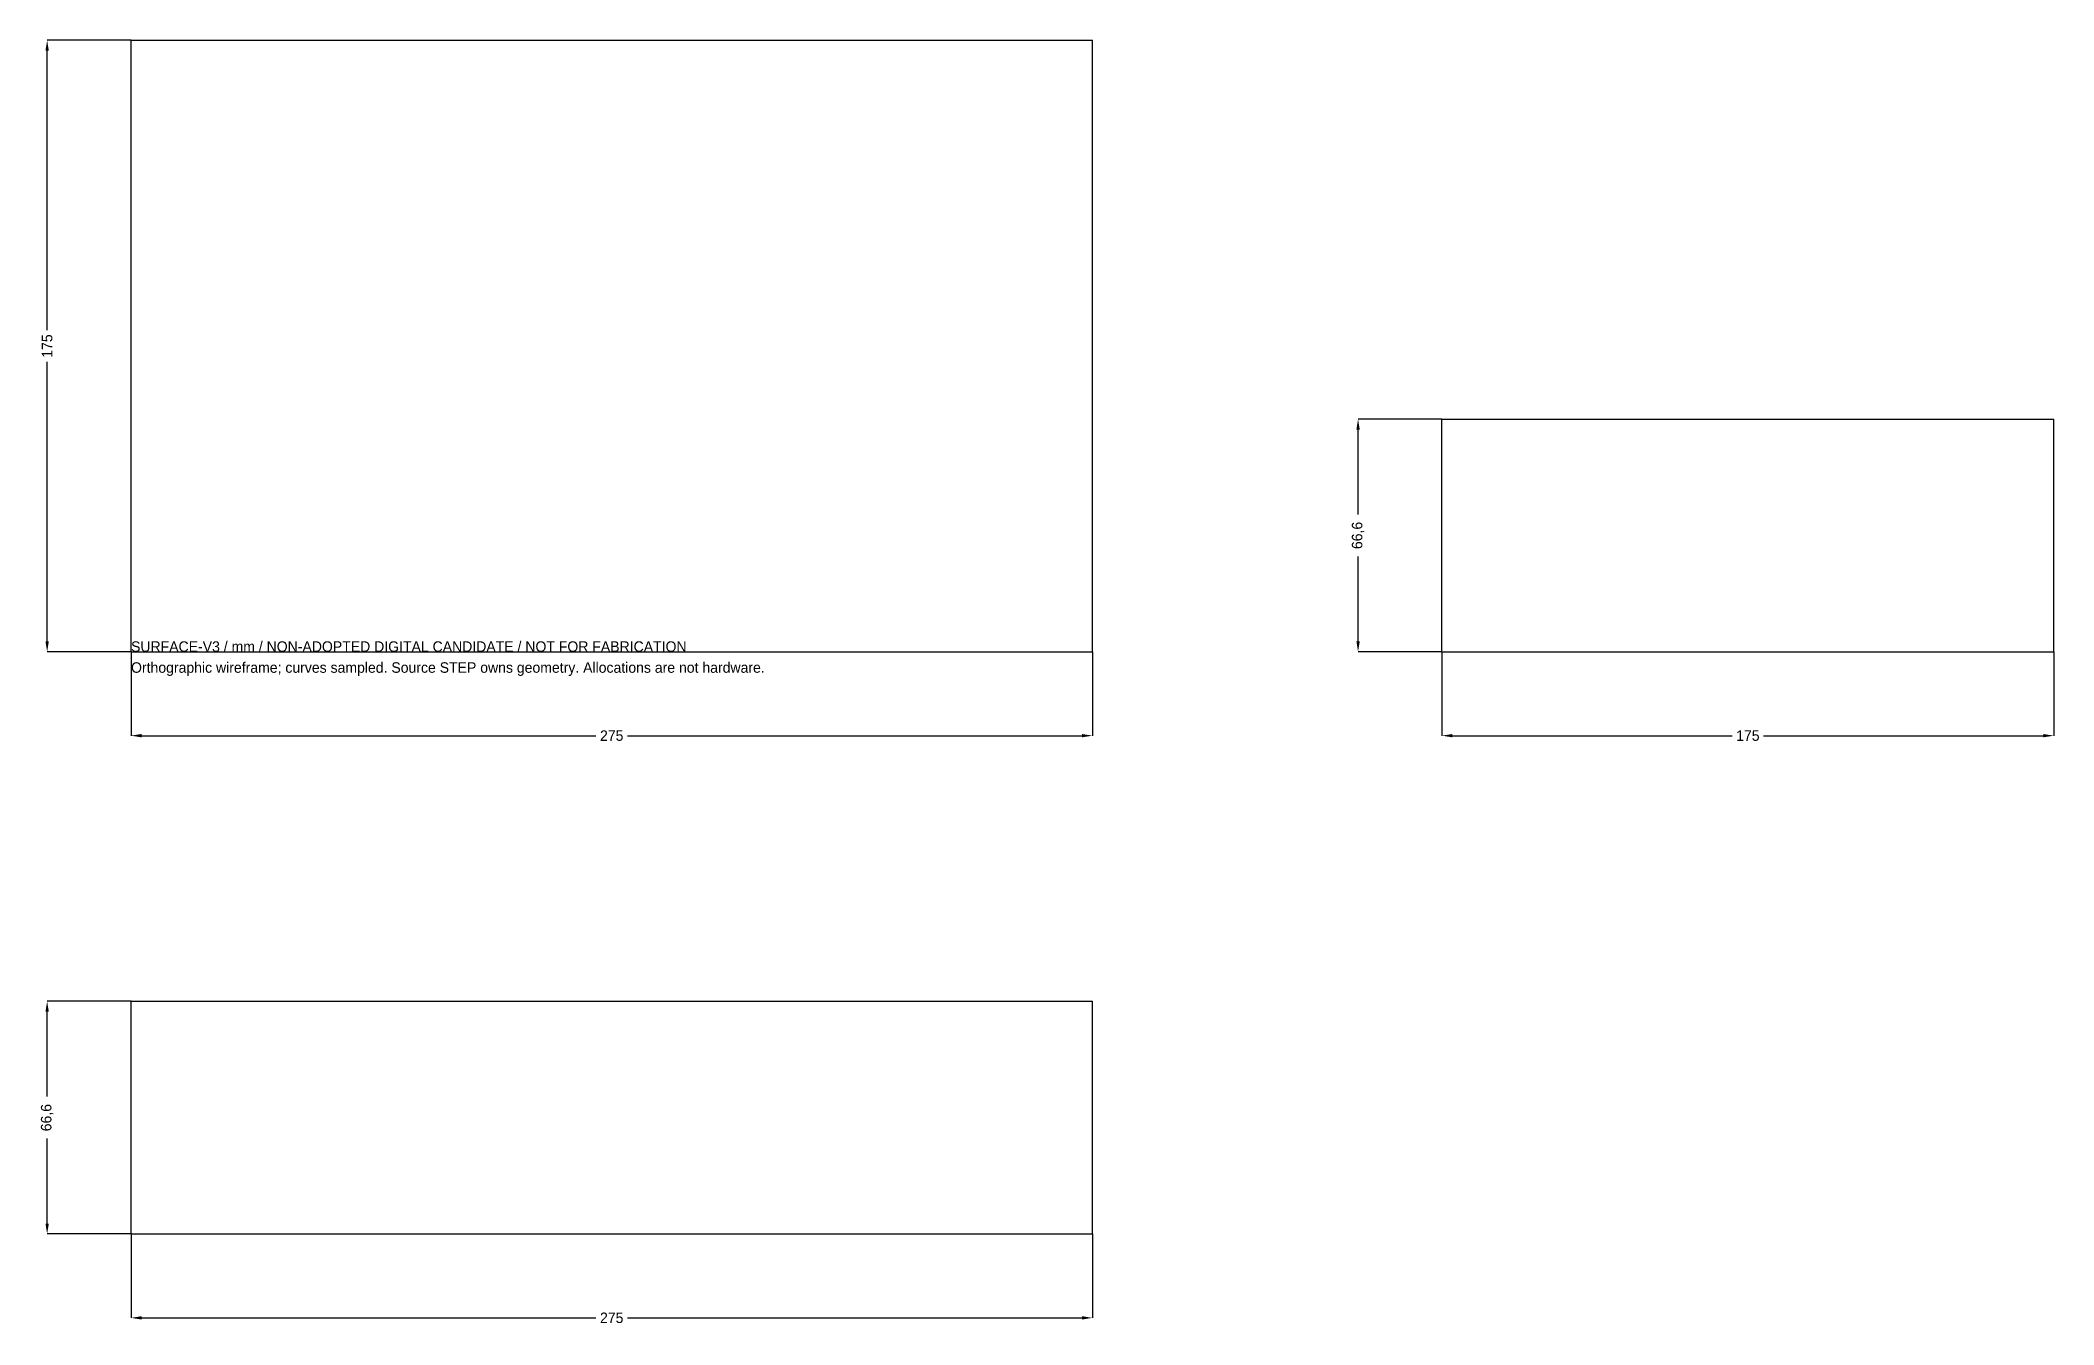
# Model space of a CAD drawing. Header units: millimetres. Extents: x -26 to 550, y -193 to 175.
import ezdxf

# ---------------------------------------------------------------- set-up
doc = ezdxf.new("R2010")
doc.units = ezdxf.units.MM
for name, color, linetype in [('DIMENSIONS', 7, 'Continuous'), ('NOTES', 7, 'Continuous'), ('XY', 7, 'Continuous'), ('XZ', 7, 'Continuous'), ('YZ', 7, 'Continuous')]:
    doc.layers.add(name, color=color, linetype=linetype)
doc.dimstyles.get("Standard").update_dxf_attribs({"dimtxt": 2.5, "dimasz": 2.5, "dimexe": 1.25, "dimexo": 0.625, "dimtad": 1, "dimcen": 2.5, "dimazin": 3, "dimtfac": 1, "dimtmove": 0, "dimatfit": 3})

# ---------------------------------------------------------------- blocks, each defined once
blk = doc.blocks.new('_CLOSEDFILLED')
at = {"color": 0, "linetype": 'BYBLOCK'}
blk.add_solid([(-1, 0.16), (0, 0), (-1, -0.16)], dxfattribs=at)
blk = doc.blocks.new('*D1')
for p, q in [((0, 0), (0, -24)), ((275, 0), (275, -24)), ((3, -24), (133, -24)), ((142, -24), (272, -24))]:
    blk.add_line(p, q)
at = {"layer": 'Defpoints'}
for p in [(0, 0), (275, 0), (0, -24)]:
    blk.add_point(p, dxfattribs=at)
at = {"layer": 'DIMENSIONS', "xscale": 3, "yscale": 3, "rotation": 180}
blk.add_blockref('_CLOSEDFILLED', (0, -24), dxfattribs=at)
at = {"layer": 'DIMENSIONS', "xscale": 3, "yscale": 3}
blk.add_blockref('_CLOSEDFILLED', (275, -24), dxfattribs=at)
at = {"layer": 'DIMENSIONS', "insert": (137.5, -24), "char_height": 3, "attachment_point": 5}
blk.add_mtext('275', dxfattribs=at)
blk = doc.blocks.new('*D2')
for p, q in [((0, 175), (-24, 175)), ((-24, 92), (-24, 172)), ((-24, 3), (-24, 83)), ((0, 0), (-24, 0))]:
    blk.add_line(p, q)
at = {"layer": 'Defpoints'}
for p in [(0, 175), (-24, 0), (0, 0)]:
    blk.add_point(p, dxfattribs=at)
at = {"layer": 'DIMENSIONS', "xscale": 3, "yscale": 3}
for p, rotation in [((-24, 175), 90), ((-24, 0), 270)]:
    blk.add_blockref('_CLOSEDFILLED', p, dxfattribs=dict(at, rotation=rotation))
at = {"layer": 'DIMENSIONS', "insert": (-24, 87.5), "char_height": 3, "attachment_point": 5, "rotation": 90}
blk.add_mtext('175', dxfattribs=at)
blk = doc.blocks.new('*D3')
for p, q in [((0, -166.6), (0, -190.6)), ((275, -166.6), (275, -190.6)), ((3, -190.6), (133, -190.6)), ((142, -190.6), (272, -190.6))]:
    blk.add_line(p, q)
at = {"layer": 'Defpoints'}
for p in [(0, -166.6), (275, -166.6), (0, -190.6)]:
    blk.add_point(p, dxfattribs=at)
at = {"layer": 'DIMENSIONS', "xscale": 3, "yscale": 3, "rotation": 180}
blk.add_blockref('_CLOSEDFILLED', (0, -190.6), dxfattribs=at)
at = {"layer": 'DIMENSIONS', "xscale": 3, "yscale": 3}
blk.add_blockref('_CLOSEDFILLED', (275, -190.6), dxfattribs=at)
at = {"layer": 'DIMENSIONS', "insert": (137.5, -190.6), "char_height": 3, "attachment_point": 5}
blk.add_mtext('275', dxfattribs=at)
blk = doc.blocks.new('*D4')
for p, q in [((0, -100), (-24, -100)), ((-24, -127.3), (-24, -103)), ((-24, -163.6), (-24, -139.3)), ((0, -166.6), (-24, -166.6))]:
    blk.add_line(p, q)
at = {"layer": 'Defpoints'}
for p in [(0, -100), (-24, -166.6), (0, -166.6)]:
    blk.add_point(p, dxfattribs=at)
at = {"layer": 'DIMENSIONS', "xscale": 3, "yscale": 3}
for p, rotation in [((-24, -100), 90), ((-24, -166.6), 270)]:
    blk.add_blockref('_CLOSEDFILLED', p, dxfattribs=dict(at, rotation=rotation))
at = {"layer": 'DIMENSIONS', "insert": (-24, -133.3), "char_height": 3, "attachment_point": 5, "rotation": 90}
blk.add_mtext('66,6', dxfattribs=at)
blk = doc.blocks.new('*D5')
for p, q in [((375, 0), (375, -24)), ((550, 0), (550, -24)), ((378, -24), (458, -24)), ((467, -24), (547, -24))]:
    blk.add_line(p, q)
at = {"layer": 'Defpoints'}
for p in [(375, 0), (550, 0), (375, -24)]:
    blk.add_point(p, dxfattribs=at)
at = {"layer": 'DIMENSIONS', "xscale": 3, "yscale": 3, "rotation": 180}
blk.add_blockref('_CLOSEDFILLED', (375, -24), dxfattribs=at)
at = {"layer": 'DIMENSIONS', "xscale": 3, "yscale": 3}
blk.add_blockref('_CLOSEDFILLED', (550, -24), dxfattribs=at)
at = {"layer": 'DIMENSIONS', "insert": (462.5, -24), "char_height": 3, "attachment_point": 5}
blk.add_mtext('175', dxfattribs=at)
blk = doc.blocks.new('*D6')
for p, q in [((375, 66.6), (351, 66.6)), ((351, 39.3), (351, 63.6)), ((351, 3), (351, 27.3)), ((375, 0), (351, 0))]:
    blk.add_line(p, q)
at = {"layer": 'Defpoints'}
for p in [(375, 66.6), (351, 0), (375, 0)]:
    blk.add_point(p, dxfattribs=at)
at = {"layer": 'DIMENSIONS', "xscale": 3, "yscale": 3}
for p, rotation in [((351, 66.6), 90), ((351, 0), 270)]:
    blk.add_blockref('_CLOSEDFILLED', p, dxfattribs=dict(at, rotation=rotation))
at = {"layer": 'DIMENSIONS', "insert": (351, 33.3), "char_height": 3, "attachment_point": 5, "rotation": 90}
blk.add_mtext('66,6', dxfattribs=at)

msp = doc.modelspace()

# ---------------------------------------------------------------- linework, layer by layer
at = {"layer": 'XY'}
for points in [[(0, 0), (0, 175)], [(0, 0), (0, 175)], [(0, 175), (275, 175)], [(0, 175), (275, 175)], [(275, 0), (275, 175)], [(275, 0), (275, 175)], [(0, 0), (275, 0)], [(0, 0), (275, 0)]]:
    msp.add_lwpolyline(points, dxfattribs=at)
at = {"layer": 'XZ'}
for points in [[(0, -166.6), (0, -100)], [(0, -166.6), (0, -100)], [(0, -100), (275, -100)], [(0, -100), (275, -100)], [(275, -166.6), (275, -100)], [(275, -166.6), (275, -100)], [(0, -166.6), (275, -166.6)], [(0, -166.6), (275, -166.6)]]:
    msp.add_lwpolyline(points, dxfattribs=at)
at = {"layer": 'YZ'}
for points in [[(375, 0), (375, 66.6)], [(375, 66.6), (550, 66.6)], [(375, 0), (375, 66.6)], [(375, 66.6), (550, 66.6)], [(550, 0), (550, 66.6)], [(550, 0), (550, 66.6)], [(375, 0), (550, 0)], [(375, 0), (550, 0)]]:
    msp.add_lwpolyline(points, dxfattribs=at)

# ---------------------------------------------------------------- texts
at = {"layer": 'NOTES'}
for s, p in [('SURFACE-V3 / mm / NON-ADOPTED DIGITAL CANDIDATE / NOT FOR FABRICATION', (0, 0)), ('Orthographic wireframe; curves sampled. Source STEP owns geometry. Allocations are not hardware.', (0, -6))]:
    msp.add_text(s, height=3, dxfattribs=at).set_placement(p)

# ---------------------------------------------------------------- dimensions: what is measured, and where the dimension line sits
at = {"layer": 'DIMENSIONS'}
for base, p1, p2, picture, middle in [((-24, 0), (0, 0), (0, 175), '*D2', (-24, 87.5)), ((351, 0), (375, 0), (375, 66.6), '*D6', (351, 33.3)), ((-24, -166.6), (0, -166.6), (0, -100), '*D4', (-24, -133.3))]:
    dim = msp.add_linear_dim(base=base, p1=p1, p2=p2, angle=90, dimstyle='Standard', override={"dimtxt": 3, "dimasz": 3, "dimdec": 3}, dxfattribs=at)
    dim.commit()
    dim.dimension.update_dxf_attribs({"geometry": picture, "text_midpoint": middle})
for base, p1, p2, picture, middle in [((0, -24), (0, 0), (275, 0), '*D1', (137.5, -24)), ((375, -24), (375, 0), (550, 0), '*D5', (462.5, -24)), ((0, -190.6), (0, -166.6), (275, -166.6), '*D3', (137.5, -190.6))]:
    dim = msp.add_linear_dim(base=base, p1=p1, p2=p2, dimstyle='Standard', override={"dimtxt": 3, "dimasz": 3, "dimdec": 3}, dxfattribs=at)
    dim.commit()
    dim.dimension.update_dxf_attribs({"geometry": picture, "text_midpoint": middle})

doc.saveas('drawing.dxf')
